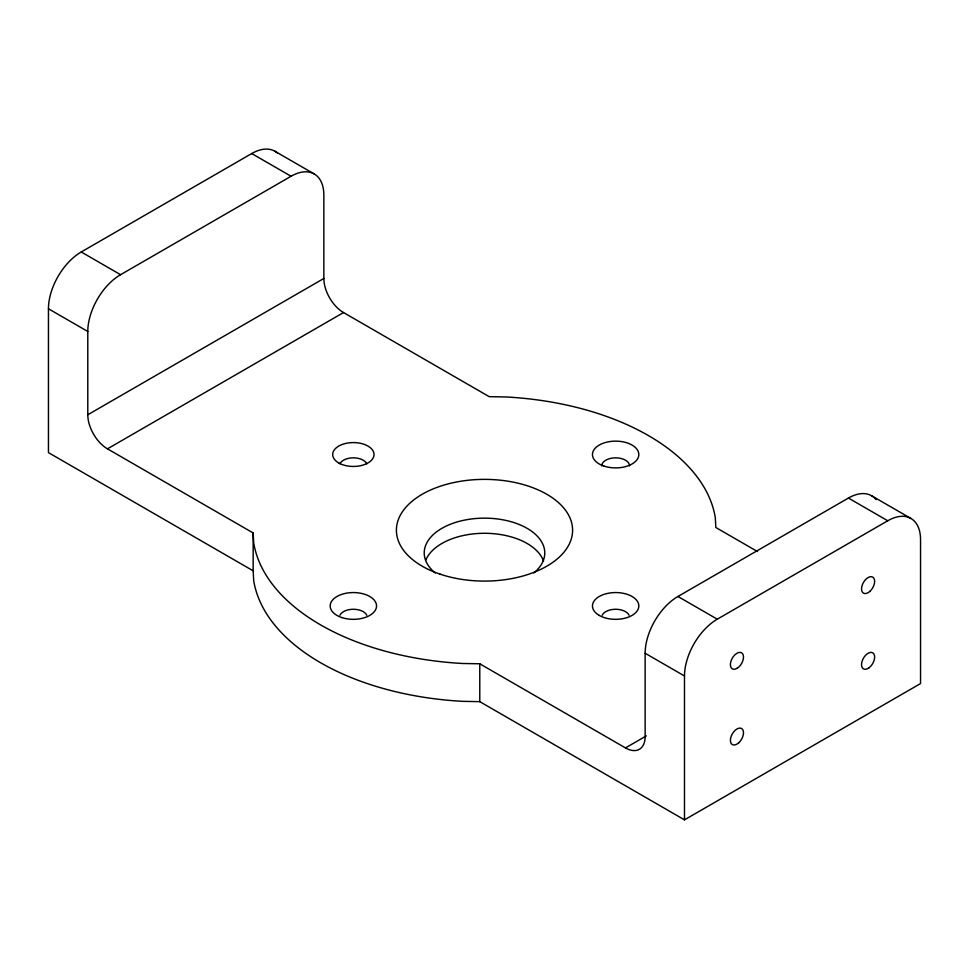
<?xml version="1.0" encoding="UTF-8"?>
<svg xmlns="http://www.w3.org/2000/svg" width="969" height="969" viewBox="0 0 969 969"><rect width="100%" height="100%" fill="white"/><g stroke="black" fill="none" stroke-linecap="round" stroke-linejoin="round"><path stroke-width="1.45" d="M757.467 551.543L715.837 527.511L715.304 517.64A231.833 133.843 0 0 0 506.315 396.975L489.224 396.672L343.523 312.551A27.822 16.061 60 0 1 323.852 278.478L323.852 195.193A46.367 26.769 -60 0 0 291.063 176.261L120.58 274.699A46.367 26.769 -60 0 0 87.791 331.483L87.791 414.768A27.822 16.061 60 0 0 107.462 448.841L253.163 532.962L253.696 542.834A231.833 133.843 0 0 0 462.685 663.486L479.776 663.789L625.477 747.911A27.822 16.061 60 0 0 645.148 736.549L645.148 653.263A46.367 26.769 -60 0 1 677.937 596.48L848.42 498.054L887.761 520.765A46.367 26.769 -60 0 1 920.55 539.697L920.55 683.557L684.489 819.847L479.776 701.653L462.685 701.338A231.833 133.843 0 0 1 253.696 580.685L253.163 570.814L48.45 452.62L48.45 308.772A46.367 26.769 -60 0 1 81.239 251.976L251.722 153.55A46.367 26.769 -60 0 1 277.728 153.344M87.791 414.768L323.852 278.478M107.462 448.841L343.523 312.551M684.489 819.847L684.489 675.987A46.367 26.769 -60 0 1 717.278 619.191L887.761 520.765M625.477 747.911L646.347 735.871M274.905 151.249L314.247 173.972M871.603 495.753L910.945 518.476M251.722 153.55L291.063 176.261M81.239 251.976L120.58 274.699M677.937 596.48L717.278 619.191M48.45 308.772L87.791 331.483M645.148 653.263L684.489 675.987M479.776 663.789L479.776 701.653M253.163 532.962L253.163 570.814M848.42 498.054A46.367 26.769 -60 0 1 876.073 499.604M425.875 559.985A60.272 34.799 0 0 1 485.408 533.289A60.272 34.799 0 0 1 543.512 561.015M339.925 463.8A13.905 8.031 0 0 1 353.358 457.84A13.905 8.031 0 0 1 366.791 463.8M339.925 615.23A13.905 8.031 0 0 1 353.358 609.271A13.905 8.031 0 0 1 366.791 615.23M602.209 615.23A13.905 8.031 0 0 1 615.642 609.271A13.905 8.031 0 0 1 629.075 615.23M601.737 465.871A13.905 8.031 0 0 1 615.642 457.84A13.905 8.031 0 0 1 629.547 465.871M435.214 572.982A60.272 34.799 0 0 1 444.371 526.979A60.272 34.799 0 0 1 524.568 526.954A60.272 34.799 0 0 1 533.834 572.933M738.644 742.884A9.278 5.354 -60 0 0 741.588 728.518A9.278 5.354 -60 0 0 730.614 738.257A9.278 5.354 -60 0 0 738.644 742.884M869.787 591.453A9.278 5.354 -60 0 0 872.73 577.088A9.278 5.354 -60 0 0 861.756 586.826A9.278 5.354 -60 0 0 869.787 591.453M869.169 667.689A9.278 5.354 -60 0 0 873.154 653.106A9.278 5.354 -60 0 0 861.95 661.73A9.278 5.354 -60 0 0 869.169 667.689M737.106 668.319A9.278 5.354 -60 0 0 742.545 653.663A9.278 5.354 -60 0 0 731.195 660.531A9.278 5.354 -60 0 0 737.106 668.319M338.738 462.952A20.664 11.931 0 0 0 373.319 457.61A20.664 11.931 0 0 0 348.004 442.99A20.664 11.931 0 0 0 338.738 462.952M599.254 615.412A23.183 13.384 0 0 0 638.038 609.416A23.183 13.384 0 0 0 609.646 593.016A23.183 13.384 0 0 0 599.254 615.412M341.766 617.544A23.183 13.384 0 0 0 376.541 605.952A23.183 13.384 0 0 0 341.766 594.36A23.183 13.384 0 0 0 341.766 617.544M604.05 466.113A23.183 13.384 0 0 0 638.825 454.522A23.183 13.384 0 0 0 604.05 442.93A23.183 13.384 0 0 0 604.05 466.113M440.023 574.132A88.094 50.86 0 0 0 572.594 530.515A88.094 50.86 0 0 0 440.883 486.038A88.094 50.86 0 0 0 440.023 574.132"/></g></svg>
